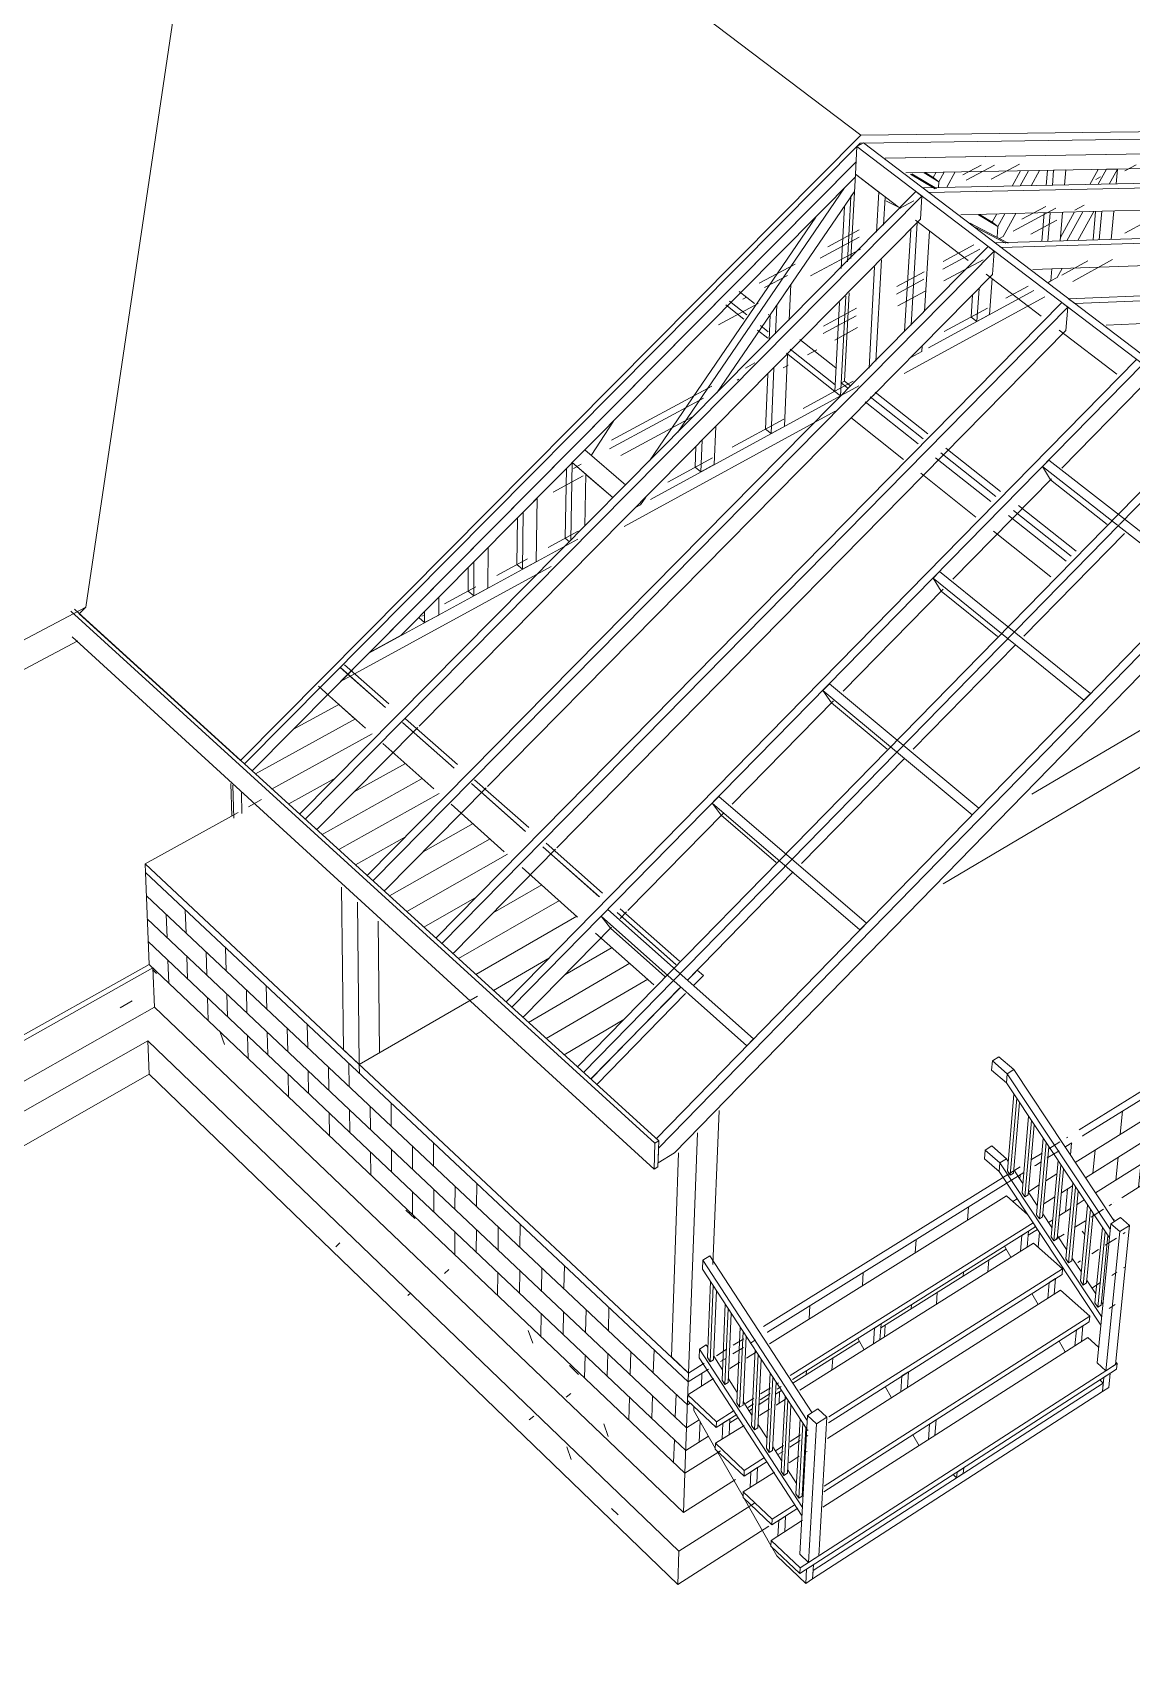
# Model space of a CAD drawing. Header units: inches. Extents: x -562 to 8953, y -6490 to -2066.
# Drawn here: x 2259.5 to 2407.9, y -6118.5 to -5899.4 of the extents above; entities that cross this region are included whole.
import ezdxf

# ---------------------------------------------------------------- set-up
doc = ezdxf.new("R2010")
doc.units = ezdxf.units.IN
doc.header["$MEASUREMENT"] = 0
for name, color, linetype, lineweight in [('A-CLNG', 13, 'Continuous', 18), ('A-COLS', 52, 'Continuous', 9), ('A-DOOR', 31, 'Continuous', 18), ('A-FLOR', 192, 'Continuous', 18), ('A-ROOF', 132, 'Continuous', 18), ('A-WALL', 113, 'Continuous', 18), ('A-WALL-PATT', 111, 'Continuous', 18), ('I-WALL', 25, 'Continuous', 18), ('S-FNDN', 32, 'Continuous', 18)]:
    doc.layers.add(name, color=color, linetype=linetype, lineweight=lineweight)

# ---------------------------------------------------------------- blocks, each defined once
blk = doc.blocks.new('FP_2-3D View 1')
at = {"layer": 'A-WALL-PATT', "lineweight": 9}
blk.add_line((-191.83335, 227.67411), (-191.83217, 227.67297), dxfattribs=at)
blk = doc.blocks.new('FP_3-3D View 1')
at = {"layer": 'A-WALL-PATT', "lineweight": 9}
for p, q in [((-191.88034, 227.7201), (-191.88106, 227.71941)), ((-191.86812, 227.71136), (-191.86858, 227.71096)), ((-191.84675, 227.69006), (-191.84756, 227.68941)), ((-191.8403, 227.68258), (-191.84107, 227.68475))]:
    blk.add_line(p, q, dxfattribs=at)
blk = doc.blocks.new('FP_4-3D View 1')
at = {"layer": 'A-WALL-PATT', "lineweight": 9}
for p, q in [((-191.67373, 227.77006), (-191.67204, 227.77113)), ((-191.69045, 227.75877), (-191.69151, 227.75681)), ((-191.70247, 227.75445), (-191.70262, 227.75463)), ((-191.71379, 227.74523), (-191.71485, 227.74325)), ((-191.72629, 227.73682), (-191.72451, 227.73795)), ((-191.7289, 227.73231), (-191.72937, 227.73142)), ((-191.73647, 227.72711), (-191.73722, 227.72796)), ((-191.75138, 227.72153), (-191.75189, 227.72209)), ((-191.74645, 227.72407), (-191.74634, 227.72415))]:
    blk.add_line(p, q, dxfattribs=at)
blk = doc.blocks.new('FP_5-3D View 1')
at = {"layer": 'A-WALL-PATT', "lineweight": 9}
for p, q in [((-191.91269, 227.76732), (-191.91205, 227.76671)), ((-191.90029, 227.75442), (-191.90106, 227.75653)), ((-191.86892, 227.72571), (-191.86739, 227.72426)), ((-191.86146, 227.71546), (-191.86223, 227.71478)), ((-191.84696, 227.7027), (-191.84773, 227.70487)), ((-191.84062, 227.69882), (-191.83903, 227.69731)), ((-191.84036, 227.69401), (-191.84118, 227.69336)), ((-191.83391, 227.68657), (-191.83467, 227.68874))]:
    blk.add_line(p, q, dxfattribs=at)
blk = doc.blocks.new('FP_7-3D View 1')
at = {"layer": 'A-WALL-PATT', "lineweight": 9}
for p, q in [((-191.66963, 227.78615), (-191.66901, 227.79015)), ((-191.75305, 227.734), (-191.66761, 227.78741)), ((-191.67307, 227.78762), (-191.67307, 227.78762)), ((-191.75129, 227.73135), (-191.66824, 227.78342)), ((-191.67774, 227.78108), (-191.67714, 227.78508)), ((-191.67429, 227.77963), (-191.67368, 227.78362)), ((-191.67087, 227.77821), (-191.67025, 227.78216)), ((-191.74954, 227.72872), (-191.66886, 227.77947)), ((-191.68592, 227.77596), (-191.68535, 227.77997)), ((-191.68241, 227.77454), (-191.68182, 227.77852)), ((-191.67893, 227.77314), (-191.67834, 227.77709)), ((-191.67549, 227.77175), (-191.67489, 227.77568)), ((-191.69418, 227.7708), (-191.69363, 227.77481)), ((-191.6906, 227.7694), (-191.69004, 227.77339)), ((-191.67148, 227.77428), (-191.67148, 227.77428)), ((-191.7025, 227.7656), (-191.70198, 227.76961)), ((-191.68707, 227.76802), (-191.6865, 227.77198)), ((-191.68357, 227.76665), (-191.68299, 227.77058)), ((-191.67952, 227.7692), (-191.67952, 227.7692)), ((-191.69887, 227.76422), (-191.69833, 227.7682)), ((-191.69527, 227.76286), (-191.69473, 227.76682)), ((-191.7109, 227.76035), (-191.7104, 227.76436)), ((-191.69171, 227.76151), (-191.69116, 227.76544)), ((-191.68763, 227.76409), (-191.68763, 227.76409)), ((-191.70721, 227.75899), (-191.70669, 227.76298)), ((-191.70355, 227.75765), (-191.70303, 227.76161)), ((-191.71938, 227.75505), (-191.7189, 227.75906)), ((-191.69993, 227.75633), (-191.6994, 227.76026)), ((-191.69581, 227.75893), (-191.69581, 227.75893)), ((-191.71562, 227.75372), (-191.71513, 227.7577)), ((-191.7119, 227.7524), (-191.7114, 227.75636)), ((-191.72793, 227.7497), (-191.72748, 227.75371)), ((-191.7241, 227.7484), (-191.72364, 227.75238)), ((-191.70822, 227.7511), (-191.70771, 227.75503)), ((-191.70406, 227.75372), (-191.70406, 227.75372)), ((-191.72032, 227.7471), (-191.71985, 227.75106)), ((-191.71658, 227.74582), (-191.7161, 227.74976)), ((-191.73656, 227.74431), (-191.73613, 227.74832)), ((-191.73267, 227.74303), (-191.73223, 227.74701)), ((-191.71239, 227.74847), (-191.71239, 227.74847)), ((-191.72882, 227.74176), (-191.72838, 227.74572)), ((-191.72501, 227.7405), (-191.72456, 227.74444)), ((-191.74526, 227.73887), (-191.74487, 227.74288)), ((-191.74131, 227.73761), (-191.7409, 227.74159)), ((-191.72079, 227.74317), (-191.72079, 227.74317)), ((-191.73739, 227.73637), (-191.73698, 227.74032)), ((-191.73352, 227.73513), (-191.7331, 227.73907)), ((-191.75388, 227.73524), (-191.75368, 227.73739)), ((-191.75002, 227.73214), (-191.74964, 227.73613)), ((-191.72926, 227.73783), (-191.72926, 227.73783)), ((-191.74604, 227.73092), (-191.74565, 227.73488)), ((-191.74211, 227.72972), (-191.74171, 227.73365)), ((-191.76263, 227.73109), (-191.76257, 227.73185)), ((-191.76117, 227.72892), (-191.75928, 227.7301)), ((-191.75814, 227.73082), (-191.75623, 227.73201)), ((-191.75544, 227.72875), (-191.75351, 227.72996)), ((-191.73781, 227.73243), (-191.73781, 227.73243)), ((-191.76389, 227.72722), (-191.76311, 227.72771)), ((-191.75849, 227.72683), (-191.75659, 227.72803)), ((-191.75477, 227.72543), (-191.75441, 227.72939)), ((-191.75272, 227.72673), (-191.7515, 227.72749)), ((-191.77172, 227.724), (-191.77154, 227.72625)), ((-191.7558, 227.72479), (-191.75388, 227.726)), ((-191.74643, 227.72699), (-191.74643, 227.72699)), ((-191.76122, 227.72138), (-191.7596, 227.7224)), ((-191.75946, 227.7193), (-191.75924, 227.72186)), ((-191.75768, 227.72361), (-191.75694, 227.72407)), ((-191.75513, 227.7215), (-191.75513, 227.7215)), ((-191.78671, 227.70535), (-191.76501, 227.719)), ((-191.78076, 227.71835), (-191.7806, 227.72061)), ((-191.76818, 227.71505), (-191.76802, 227.71711)), ((-191.78988, 227.71266), (-191.78974, 227.71491)), ((-191.77247, 227.7143), (-191.77242, 227.715)), ((-191.77709, 227.70944), (-191.77694, 227.71149)), ((-191.79909, 227.70691), (-191.79897, 227.70917)), ((-191.78144, 227.70866), (-191.78139, 227.70935)), ((-191.78609, 227.70377), (-191.78595, 227.70582)), ((-191.80194, 227.69577), (-191.79043, 227.70301)), ((-191.79049, 227.70297), (-191.79048, 227.7031)), ((-191.79517, 227.69805), (-191.79504, 227.70011)), ((-191.81777, 227.69525), (-191.81768, 227.69751)), ((-191.79962, 227.69723), (-191.79958, 227.69792)), ((-191.80493, 227.69389), (-191.8039, 227.69453)), ((-191.80433, 227.69228), (-191.80422, 227.69433)), ((-191.82019, 227.69203), (-191.81969, 227.69234)), ((-191.8095, 227.69101), (-191.80893, 227.69137)), ((-191.80779, 227.69209), (-191.80608, 227.69317)), ((-191.82034, 227.68805), (-191.81814, 227.68943)), ((-191.81815, 227.68558), (-191.818, 227.6892)), ((-191.81287, 227.68889), (-191.81143, 227.6898)), ((-191.82048, 227.68411), (-191.81652, 227.6866)), ((-191.8183, 227.68165), (-191.8183, 227.68165))]:
    blk.add_line(p, q, dxfattribs=at)
blk = doc.blocks.new('FP_8-3D View 1')
at = {"layer": 'A-WALL-PATT', "lineweight": 9}
for p, q in [((-191.82202, 227.69789), (-191.82202, 227.69789)), ((-191.82413, 227.69573), (-191.82019, 227.69203)), ((-191.8223, 227.68991), (-191.82216, 227.69388)), ((-191.82426, 227.69176), (-191.82034, 227.68805)), ((-191.82439, 227.68781), (-191.82048, 227.68411)), ((-191.82258, 227.68204), (-191.82244, 227.68596))]:
    blk.add_line(p, q, dxfattribs=at)
blk = doc.blocks.new('FP_9-3D View 1')
at = {"layer": 'A-WALL-PATT', "lineweight": 9}
for p, q in [((-191.91383, 227.78015), (-191.82413, 227.69573)), ((-191.90696, 227.77368), (-191.9071, 227.77769)), ((-191.91367, 227.77616), (-191.82426, 227.69176)), ((-191.91025, 227.77294), (-191.9104, 227.77692)), ((-191.9135, 227.77221), (-191.82439, 227.68781)), ((-191.90668, 227.76574), (-191.90682, 227.7697)), ((-191.90337, 227.76644), (-191.9035, 227.77042)), ((-191.90002, 227.76715), (-191.90014, 227.77116)), ((-191.90995, 227.76505), (-191.9101, 227.76898)), ((-191.89641, 227.75987), (-191.89652, 227.76385)), ((-191.89299, 227.76054), (-191.89309, 227.76455)), ((-191.90654, 227.76181), (-191.90654, 227.76181)), ((-191.90311, 227.75855), (-191.90324, 227.76248)), ((-191.89978, 227.75921), (-191.8999, 227.76316)), ((-191.89966, 227.75527), (-191.89966, 227.75527)), ((-191.89619, 227.75198), (-191.8963, 227.75591)), ((-191.8928, 227.7526), (-191.8929, 227.75656)), ((-191.88937, 227.75322), (-191.88945, 227.75721)), ((-191.88589, 227.75386), (-191.88597, 227.75787)), ((-191.88574, 227.74591), (-191.88582, 227.74987)), ((-191.88225, 227.7465), (-191.88231, 227.75049)), ((-191.87871, 227.7471), (-191.87877, 227.75111)), ((-191.8927, 227.74866), (-191.8927, 227.74866)), ((-191.8892, 227.74533), (-191.88928, 227.74926)), ((-191.87145, 227.74027), (-191.87148, 227.74428)), ((-191.88567, 227.74198), (-191.88567, 227.74198)), ((-191.88212, 227.73861), (-191.88219, 227.74255)), ((-191.87861, 227.73916), (-191.87866, 227.74312)), ((-191.87505, 227.73971), (-191.87509, 227.74369)), ((-191.87497, 227.73182), (-191.87501, 227.73575)), ((-191.87139, 227.73232), (-191.87142, 227.73628)), ((-191.86777, 227.73284), (-191.86779, 227.73682)), ((-191.86411, 227.73336), (-191.86411, 227.73737)), ((-191.87856, 227.73522), (-191.87856, 227.73522)), ((-191.86041, 227.72589), (-191.8604, 227.72987)), ((-191.85668, 227.72636), (-191.85665, 227.73038)), ((-191.87137, 227.72839), (-191.87137, 227.72839)), ((-191.86774, 227.72495), (-191.86776, 227.72888)), ((-191.8641, 227.72541), (-191.8641, 227.72937)), ((-191.86409, 227.72148), (-191.86409, 227.72148)), ((-191.86043, 227.718), (-191.86042, 227.72193)), ((-191.85672, 227.71842), (-191.8567, 227.72238)), ((-191.85296, 227.71886), (-191.85293, 227.72284)), ((-191.84916, 227.71929), (-191.84911, 227.7233)), ((-191.84156, 227.71214), (-191.84148, 227.71615)), ((-191.85674, 227.71449), (-191.85674, 227.71449)), ((-191.85303, 227.71097), (-191.853, 227.7149)), ((-191.84925, 227.71135), (-191.84921, 227.71531)), ((-191.84543, 227.71174), (-191.84537, 227.71573)), ((-191.8493, 227.70743), (-191.8493, 227.70743)), ((-191.84555, 227.70386), (-191.84549, 227.70779)), ((-191.8417, 227.7042), (-191.84163, 227.70816)), ((-191.83781, 227.70455), (-191.83772, 227.70853)), ((-191.83387, 227.7049), (-191.83377, 227.70891)), ((-191.84178, 227.70028), (-191.84178, 227.70028)), ((-191.83798, 227.69667), (-191.8379, 227.7006)), ((-191.83407, 227.69697), (-191.83397, 227.70092)), ((-191.8301, 227.69727), (-191.82999, 227.70125)), ((-191.82609, 227.69758), (-191.82596, 227.70158)), ((-191.82634, 227.68965), (-191.82621, 227.6936)), ((-191.83416, 227.69304), (-191.83416, 227.69304)), ((-191.83033, 227.6894), (-191.83021, 227.69332)), ((-191.82646, 227.68573), (-191.82646, 227.68573))]:
    blk.add_line(p, q, dxfattribs=at)
blk = doc.blocks.new('FP_11-3D View 1')
at = {"layer": 'A-WALL-PATT', "lineweight": 9}
blk.add_line((-191.91837, 227.76078), (-191.91631, 227.76194), dxfattribs=at)

msp = doc.modelspace()

# ---------------------------------------------------------------- linework, layer by layer
at = {"layer": 'A-CLNG'}
for p, q in [((2393.38, -5980.87), (2406.95, -5966.99)), ((2378.44, -5996.14), (2392.19, -5982.08)), ((2363.36, -6011.57), (2377.29, -5997.32)), ((2348.13, -6027.14), (2362.25, -6012.7)), ((2334.92, -6040.65), (2347.05, -6028.24))]:
    msp.add_line(p, q, dxfattribs=at)
at = {"layer": 'A-COLS'}
for p, q in [((2371.29, -5914.28), (2288.15, -5998.1)), ((2370.63, -5918.47), (2370.83, -5914.75)), ((2370.83, -5914.75), (2371.74, -5914.27)), ((2419.75, -5952.02), (2370.83, -5914.75)), ((2371.28, -5914.51), (2371.29, -5914.28)), ((2371.29, -5914.28), (2371.28, -5914.51)), ((2442.98, -5913.29), (2371.29, -5914.28)), ((2371.74, -5914.27), (2420.68, -5951.49)), ((2289.2, -5999.04), (2370.72, -5916.83)), ((2370.72, -5916.83), (2305.02, -5983.08)), ((2429.04, -5915.42), (2374.64, -5916.31)), ((2374.7, -5916.31), (2442.75, -5915.2)), ((2388.98, -5919.17), (2392.77, -5917.15)), ((2309.3, -5980.75), (2370.61, -5918.9)), ((2370.61, -5918.91), (2369.18, -5920.35)), ((2370.03, -5929.89), (2370.63, -5918.47)), ((2373.8, -5920.9), (2370.63, -5918.47)), ((2376.39, -5922.88), (2370.63, -5918.47)), ((2377.44, -5918.32), (2425.37, -5917.43)), ((2381.38, -5920.46), (2378.07, -5918.47)), ((2378.27, -5918.46), (2381.56, -5920.44)), ((2379.73, -5920.35), (2450.79, -5918.85)), ((2381.9, -5919.51), (2379.91, -5918.31)), ((2380.06, -5918.28), (2381.15, -5918.94)), ((2381.15, -5918.94), (2381.54, -5918.23)), ((2381.15, -5918.94), (2381.9, -5919.51)), ((2381.9, -5919.51), (2381.15, -5918.94)), ((2382.61, -5918.21), (2381.9, -5919.51)), ((2382.96, -5920.26), (2384.1, -5918.19)), ((2385.12, -5918.59), (2387.6, -5917.27)), ((2389.43, -5917.26), (2385.6, -5919.3)), ((2391.78, -5920.1), (2392.91, -5918.04)), ((2394.01, -5918.02), (2392.87, -5920.08)), ((2394.35, -5920.05), (2395.48, -5918)), ((2396.39, -5920.02), (2396.55, -5917.97)), ((2397.38, -5917.95), (2397.22, -5920)), ((2399.04, -5917.92), (2397.38, -5917.95)), ((2398.87, -5919.96), (2399.04, -5917.92)), ((2402.28, -5919.88), (2403.41, -5917.84)), ((2403.08, -5919.19), (2403.71, -5918.85)), ((2404.52, -5917.81), (2403.39, -5919.85)), ((2406, -5917.79), (2404.52, -5917.81)), ((2404.87, -5919.82), (2406, -5917.79)), ((2406, -5917.79), (2404.88, -5919.82)), ((2405.83, -5919.81), (2406, -5917.79)), ((2408.55, -5917.22), (2407.01, -5918.05)), ((2295.61, -6004.9), (2378.81, -5920.84)), ((2379.62, -5921.45), (2296.37, -6005.59)), ((2369.18, -5920.35), (2346.68, -5953.32)), ((2351.93, -5948.03), (2370.5, -5920.82)), ((2370.03, -5921.52), (2369.57, -5930.33)), ((2370.51, -5920.82), (2370.03, -5921.52)), ((2373.8, -5920.9), (2373.5, -5926.32)), ((2379.62, -5921.45), (2378.81, -5920.84)), ((2379.43, -5924.58), (2379.62, -5921.45)), ((2379.73, -5920.35), (2380.53, -5920.96)), ((2451.58, -5919.42), (2380.53, -5920.96)), ((2381.9, -5919.51), (2381.86, -5920.28)), ((2381.86, -5920.28), (2381.9, -5919.51)), ((2368.71, -5931.21), (2369.14, -5922.86)), ((2374.43, -5925.37), (2374.64, -5921.57)), ((2374.76, -5922.07), (2376.73, -5923.08)), ((2376.59, -5923.13), (2378.52, -5922.1)), ((2384.86, -5923.97), (2439.7, -5922.58)), ((2397.68, -5923.09), (2391.95, -5926.18)), ((2393.11, -5924.56), (2396.32, -5922.84)), ((2395.8, -5927.58), (2396.1, -5923.72)), ((2396.93, -5923.7), (2396.63, -5927.56)), ((2398.27, -5927.5), (2398.58, -5923.65)), ((2398.31, -5927.05), (2400.22, -5923.59)), ((2401.34, -5923.56), (2399.17, -5927.47)), ((2400.27, -5923.35), (2401.51, -5922.68)), ((2400.65, -5927.43), (2402.82, -5923.53)), ((2402.74, -5927.36), (2403.06, -5923.52)), ((2403.89, -5923.5), (2403.56, -5927.34)), ((2405.18, -5927.29), (2405.51, -5923.47)), ((2311.73, -5993.02), (2379.43, -5924.58)), ((2342.86, -5957.18), (2365.3, -5924.27)), ((2378.99, -5925.04), (2378.14, -5938.89)), ((2385.87, -5930.14), (2378.76, -5924.69)), ((2386.11, -5925.11), (2391.26, -5927.79)), ((2390.94, -5927.82), (2386.89, -5925.71)), ((2389.87, -5925.55), (2387.23, -5923.97)), ((2387.39, -5923.94), (2389.1, -5924.97)), ((2389.1, -5924.97), (2389.72, -5923.84)), ((2389.1, -5924.97), (2389.87, -5925.55)), ((2389.87, -5925.55), (2389.1, -5924.97)), ((2389.48, -5927.76), (2460.31, -5925.64)), ((2389.87, -5925.55), (2389.76, -5927)), ((2389.76, -5927), (2389.87, -5925.55)), ((2390.82, -5923.82), (2389.87, -5925.55)), ((2390.57, -5926.92), (2392.3, -5923.79)), ((2394.32, -5926.57), (2397.82, -5924.68)), ((2407, -5926.47), (2409.82, -5924.94)), ((2371.12, -5927.01), (2365.87, -5929.81)), ((2366.89, -5928.29), (2371.16, -5926.02)), ((2377.28, -5939.75), (2378.11, -5925.94)), ((2379.95, -5937.05), (2380.64, -5926.13)), ((2382.47, -5930.3), (2386.64, -5928.05)), ((2389.48, -5927.76), (2390.3, -5928.39)), ((2390.1, -5927.18), (2390.57, -5926.92)), ((2461.11, -5926.21), (2390.3, -5928.39)), ((2304.73, -6013.2), (2388.56, -5928.26)), ((2389.38, -5928.88), (2305.5, -6013.9)), ((2364.57, -5932.2), (2371.3, -5928.61)), ((2373.38, -5943.75), (2374.16, -5930.06)), ((2387.41, -5928.63), (2382.43, -5931.31)), ((2382.59, -5932.91), (2387.88, -5930.05)), ((2389.38, -5928.88), (2388.56, -5928.26)), ((2389.16, -5932.02), (2389.38, -5928.88)), ((2394.59, -5931.36), (2449.26, -5929.48)), ((2402, -5930.2), (2398.51, -5932.11)), ((2400, -5932.96), (2405.36, -5930.03)), ((2320.95, -6001.17), (2389.16, -5932.02)), ((2357.63, -5933.22), (2362.49, -5930.63)), ((2361.46, -5932.16), (2358.38, -5933.8)), ((2373.23, -5931.01), (2372.47, -5944.67)), ((2376.21, -5933.67), (2379.93, -5931.67)), ((2395.71, -5937.66), (2388.28, -5931.98)), ((2397.16, -5931.26), (2397.03, -5932.91)), ((2397.03, -5932.91), (2397.16, -5931.26)), ((2397.03, -5932.91), (2397.87, -5932.46)), ((2397.87, -5932.46), (2398.55, -5931.22)), ((2354.94, -5934.31), (2357.01, -5935.95)), ((2361.91, -5933.4), (2360.01, -5936.19)), ((2361.7, -5938.2), (2361.91, -5933.4)), ((2369.15, -5946.42), (2369.78, -5934.51)), ((2379.89, -5932.68), (2376.17, -5934.69)), ((2376.35, -5936.28), (2380.06, -5934.28)), ((2394.71, -5934.18), (2380.51, -5941.93)), ((2387.32, -5933.92), (2387.01, -5938.38)), ((2388.74, -5937.44), (2389.08, -5932.57)), ((2390.95, -5935.22), (2393.94, -5933.59)), ((2396.61, -5933.14), (2397.03, -5932.91)), ((2399.4, -5935.31), (2470, -5932.53)), ((2470.81, -5933.11), (2400.24, -5935.95)), ((2314.01, -6021.65), (2398.48, -5935.82)), ((2399.32, -5936.45), (2314.79, -6022.36)), ((2352.14, -5938.83), (2357.51, -5935.97)), ((2355.58, -5938.05), (2353.15, -5936.12)), ((2355.98, -5937.47), (2353.65, -5935.62)), ((2355.95, -5935.1), (2355.46, -5935.36)), ((2360.01, -5936.19), (2359.84, -5940.06)), ((2366.32, -5939), (2370.78, -5936.6)), ((2367.85, -5947.81), (2368.47, -5935.82)), ((2369.32, -5934.96), (2368.62, -5948.42)), ((2377.23, -5945.41), (2396.21, -5935.03)), ((2382.63, -5939.75), (2388.45, -5936.58)), ((2386.24, -5937.79), (2386.44, -5934.8)), ((2399.32, -5936.45), (2398.48, -5935.82)), ((2399.06, -5939.59), (2399.32, -5936.45)), ((2399.4, -5935.31), (2400.24, -5935.95)), ((2404.49, -5938.89), (2458.97, -5936.49)), ((2358.87, -5939.76), (2357.84, -5938.94)), ((2358.87, -5937.42), (2358.95, -5937.48)), ((2359, -5940.92), (2359.15, -5937.48)), ((2370.73, -5937.62), (2366.29, -5940.02)), ((2386.24, -5937.79), (2387.01, -5938.38)), ((2387.01, -5938.38), (2388.74, -5937.44)), ((2330.34, -6009.47), (2399.06, -5939.59)), ((2358.83, -5940.64), (2357.43, -5939.53)), ((2363.13, -5940.79), (2367.97, -5944.62)), ((2367.84, -5940.88), (2370.92, -5939.21)), ((2405.91, -5945.47), (2398.16, -5939.54)), ((2361.05, -5952.55), (2361.49, -5942.8)), ((2367.85, -5947.81), (2361.35, -5942.64)), ((2367.9, -5946.93), (2361.84, -5942.12)), ((2364.18, -5942.86), (2365.41, -5942.19)), ((2378.11, -5943.24), (2379.62, -5942.41)), ((2379.62, -5942.41), (2379.66, -5941.67)), ((2323.47, -6030.26), (2408.59, -5943.52)), ((2409.44, -5944.16), (2324.26, -6030.98)), ((2355.78, -5944.68), (2357.07, -5943.98)), ((2358.49, -5952.91), (2358.81, -5945.5)), ((2359.64, -5944.66), (2359.26, -5953.52)), ((2360.88, -5944.64), (2361.56, -5944.27)), ((2337.69, -5954.42), (2351.27, -5947.11)), ((2371.11, -5947.05), (2342.99, -5962.4)), ((2354.9, -5946.16), (2354.68, -5946.28)), ((2363.58, -5950.13), (2370.34, -5946.45)), ((2367.9, -5946.93), (2367.85, -5947.81)), ((2367.85, -5947.81), (2368.62, -5948.42)), ((2368.61, -5948.49), (2368.71, -5946.66)), ((2368.71, -5946.66), (2369.15, -5946.42)), ((2369.62, -5947.39), (2368.71, -5946.66)), ((2369.15, -5946.42), (2369.99, -5947.08)), ((2398.48, -5958.19), (2409.15, -5947.31)), ((2350.15, -5948.73), (2337.43, -5955.59)), ((2379.09, -5954.89), (2371.95, -5949.23)), ((2379.76, -5954.23), (2372.62, -5948.57)), ((2372.62, -5948.57), (2379.76, -5954.23)), ((2372.93, -5948.48), (2373.12, -5948.38)), ((2373.12, -5948.38), (2373.13, -5948.29)), ((2373.28, -5947.91), (2380.43, -5953.56)), ((2333.1, -6039.03), (2418.89, -5951.36)), ((2334.97, -5956.46), (2338, -5951.82)), ((2338.99, -5956.47), (2348.55, -5951.3)), ((2339.44, -5966.06), (2367.9, -5950.5)), ((2354.01, -5955.35), (2360.96, -5951.56)), ((2377.11, -5957), (2370, -5951.34)), ((2419.75, -5952.02), (2406.27, -5965.8)), ((2349.93, -5954.42), (2349.78, -5958.69)), ((2351.59, -5957.7), (2351.78, -5952.56)), ((2358.49, -5952.91), (2359.26, -5953.52)), ((2359.26, -5953.52), (2361.05, -5952.55)), ((2334.12, -5955.72), (2332.41, -5957.44)), ((2334.12, -5955.72), (2332.41, -5957.44)), ((2339.63, -5960.47), (2334.12, -5955.72)), ((2339.63, -5960.47), (2334.12, -5955.72)), ((2349.02, -5958.07), (2349.11, -5955.25)), ((2389.58, -5962), (2382.15, -5956.12)), ((2382.15, -5956.12), (2389.58, -5962)), ((2382.84, -5955.47), (2390.24, -5961.32)), ((2331.46, -5967.64), (2331.62, -5958.25)), ((2332.41, -5957.44), (2332.23, -5967.92)), ((2334.23, -5959), (2332.41, -5957.44)), ((2332.41, -5957.44), (2337.95, -5962.18)), ((2332.41, -5957.44), (2337.95, -5962.18)), ((2333.61, -5957.64), (2332.56, -5958.21)), ((2345.32, -5960.08), (2351.35, -5956.8)), ((2349.02, -5958.07), (2349.78, -5958.69)), ((2349.78, -5958.69), (2351.59, -5957.7)), ((2388.91, -5962.68), (2381.46, -5956.77)), ((2395.9, -5957.97), (2396.76, -5957.09)), ((2396.95, -5959.75), (2395.9, -5957.97)), ((2395.9, -5957.97), (2406.01, -5965.89)), ((2417.39, -5973.22), (2396.76, -5957.09)), ((2329.82, -5961.43), (2333.88, -5959.23)), ((2334.1, -5966), (2334.23, -5959)), ((2337.93, -5962.18), (2334.26, -5959.04)), ((2337.93, -5962.18), (2334.26, -5959.04)), ((2343.75, -6048.72), (2430.75, -5959.52)), ((2431.63, -5960.19), (2344.05, -6050.01)), ((2386.88, -5964.78), (2379.46, -5958.87)), ((2474.17, -5959.91), (2382.49, -6014.31)), ((2383.79, -5973.17), (2397.09, -5959.61)), ((2394.46, -6002.22), (2465.7, -5960.18)), ((2394.46, -6002.22), (2465.7, -5960.18)), ((2396.95, -5959.75), (2404.62, -5965.78)), ((2327.68, -5962.22), (2325.78, -5964.13)), ((2327.56, -5970.81), (2327.68, -5962.22)), ((2340.97, -5963.5), (2341.61, -5963.15)), ((2341.61, -5963.15), (2342.34, -5962.09)), ((2324.94, -5971.19), (2325, -5964.92)), ((2325.78, -5964.13), (2325.69, -5971.83)), ((2340.9, -5963.54), (2340.97, -5963.5)), ((2340.9, -5963.54), (2340.97, -5963.5)), ((2346.21, -6050.62), (2431.27, -5963.34)), ((2399.1, -5970.76), (2391.31, -5964.59)), ((2399.77, -5970.07), (2391.98, -5963.91)), ((2391.98, -5963.91), (2399.77, -5970.07)), ((2392.65, -5963.23), (2400.43, -5969.38)), ((2329.14, -5968.9), (2333.21, -5966.68)), ((2406.25, -5965.83), (2333.92, -6039.77)), ((2397.02, -5972.86), (2389.27, -5966.69)), ((2406.04, -5965.91), (2416.51, -5974.12)), ((2333.18, -5967.75), (2304.96, -5983.15)), ((2321.04, -5968.91), (2319.14, -5970.83)), ((2321, -5974.39), (2321.04, -5968.91)), ((2331.46, -5967.64), (2332.03, -5968.11)), ((2301.13, -5987.01), (2329.56, -5971.47)), ((2318.36, -5974.77), (2318.37, -5971.6)), ((2319.14, -5970.83), (2319.12, -5975.42)), ((2322.21, -5972.68), (2326.37, -5970.41)), ((2324.94, -5971.19), (2325.69, -5971.83)), ((2325.69, -5971.83), (2327.56, -5970.81)), ((2381.11, -5973.04), (2381.98, -5972.15)), ((2382.21, -5974.78), (2381.11, -5973.04)), ((2381.11, -5973.04), (2401.49, -5989.52)), ((2402.37, -5988.61), (2381.98, -5972.15)), ((2314.38, -5975.62), (2312.48, -5977.54)), ((2314.38, -5978.01), (2314.38, -5975.62)), ((2315.16, -5976.52), (2319.4, -5974.21)), ((2318.36, -5974.77), (2319.12, -5975.42)), ((2319.12, -5975.42), (2321, -5974.39)), ((2368.96, -5988.29), (2382.46, -5974.53)), ((2382.21, -5974.78), (2389.8, -5980.92)), ((2264.73, -5977.5), (2343.58, -6049.33)), ((2265.21, -5977.24), (2344.08, -6049.03)), ((2311.73, -5978.39), (2311.73, -5978.3)), ((2311.73, -5978.39), (2312.48, -5979.04)), ((2312.11, -5978.18), (2312.32, -5978.07)), ((2312.48, -5977.54), (2312.48, -5979.04)), ((2312.48, -5979.04), (2314.38, -5978.01)), ((2264.9, -5980.97), (2343.48, -6052.82)), ((2305.02, -5983.08), (2309.3, -5980.75)), ((2307.19, -5990.49), (2301.09, -5985.08)), ((2301.11, -5985.1), (2307.22, -5990.51)), ((2304.96, -5983.15), (2301.13, -5987.01)), ((2301.68, -5984.74), (2307.65, -5990.02)), ((2366.25, -5988.19), (2367.13, -5987.29)), ((2387.29, -6004.08), (2367.13, -5987.29)), ((2299.6, -5988.92), (2298.14, -5987.62)), ((2304.52, -5993.3), (2299.65, -5988.97)), ((2367.4, -5989.88), (2366.25, -5988.19)), ((2366.25, -5988.19), (2386.4, -6004.99)), ((2402.37, -5988.61), (2401.49, -5989.52)), ((2294.78, -5993.43), (2300.97, -5990.04)), ((2300.97, -5990.04), (2294.78, -5993.43)), ((2300.9, -5990.08), (2303.12, -5992.06)), ((2353.99, -6003.56), (2367.69, -5989.59)), ((2367.4, -5989.88), (2374.91, -5996.14)), ((2289.66, -5999.47), (2303.15, -5992.05)), ((2303.15, -5992.05), (2289.66, -5999.47)), ((2298.08, -6006.83), (2311.56, -5993.2)), ((2316.45, -5998.68), (2309.51, -5992.54)), ((2309.54, -5992.57), (2316.48, -5998.71)), ((2309.92, -5992.02), (2316.91, -5998.21)), ((2291.89, -6001.5), (2305.39, -5994.04)), ((2305.39, -5994.04), (2291.89, -6001.5)), ((2313.71, -6001.49), (2306.83, -5995.36)), ((2302.98, -6001.9), (2309.89, -5998.05)), ((2309.89, -5998.05), (2302.98, -6001.9)), ((2294.17, -6003.51), (2300.49, -6000)), ((2300.49, -6000), (2294.17, -6003.51)), ((2298.63, -6007.63), (2312.16, -6000.07)), ((2312.16, -6000.07), (2298.63, -6007.63)), ((2319.22, -6000.25), (2326.53, -6006.72)), ((2300.89, -6009.69), (2314.44, -6002.1)), ((2314.44, -6002.1), (2300.89, -6009.69)), ((2307.19, -6015.12), (2320.78, -6001.35)), ((2326.05, -6007.18), (2318.8, -6000.77)), ((2318.84, -6000.8), (2326.09, -6007.22)), ((2351.32, -6003.4), (2352.2, -6002.51)), ((2372.13, -6019.62), (2352.2, -6002.51)), ((2323.24, -6009.98), (2316.05, -6003.57)), ((2339.91, -6017.92), (2352.77, -6004.8)), ((2352.53, -6005.05), (2351.32, -6003.4)), ((2351.32, -6003.4), (2371.24, -6020.54)), ((2387.29, -6004.08), (2386.4, -6004.99)), ((2297.85, -6006.95), (2298.08, -6006.83)), ((2312.28, -6009.99), (2319.03, -6006.18)), ((2319.03, -6006.18), (2312.28, -6009.99)), ((2352.53, -6005.05), (2359.94, -6011.44)), ((2303.17, -6011.76), (2309.92, -6007.96)), ((2309.92, -6007.96), (2303.17, -6011.76)), ((2307.75, -6015.94), (2321.33, -6008.24)), ((2321.33, -6008.24), (2307.75, -6015.94)), ((2328.88, -6008.8), (2336.51, -6015.55)), ((2310.06, -6018.04), (2323.65, -6010.3)), ((2323.65, -6010.3), (2310.06, -6018.04)), ((2316.48, -6023.57), (2330.17, -6009.65)), ((2336.02, -6016.01), (2328.45, -6009.31)), ((2328.5, -6009.35), (2336.07, -6016.06)), ((2333.14, -6018.8), (2325.63, -6012.1)), ((2301.54, -6036.73), (2301.24, -6014.78)), ((2306.97, -6015.25), (2307.19, -6015.12)), ((2321.75, -6018.23), (2328.32, -6014.46)), ((2328.32, -6014.46), (2321.75, -6018.23)), ((2303.66, -6038.72), (2303.41, -6016.77)), ((2312.38, -6020.15), (2319.54, -6016.06)), ((2319.54, -6016.06), (2312.38, -6020.15)), ((2317.05, -6024.4), (2330.68, -6016.56)), ((2330.68, -6016.56), (2317.05, -6024.4)), ((2336.32, -6018.69), (2337.2, -6017.79)), ((2356.89, -6035.24), (2337.2, -6017.79)), ((2338.9, -6017.67), (2346.89, -6024.73)), ((2306.39, -6037.14), (2306.23, -6019.33)), ((2319.4, -6026.54), (2333.04, -6018.66)), ((2333.04, -6018.66), (2319.4, -6026.54)), ((2325.93, -6032.17), (2337.71, -6020.16)), ((2337.58, -6020.3), (2336.32, -6018.69)), ((2336.32, -6018.69), (2356, -6036.16)), ((2346.38, -6025.19), (2338.46, -6018.18)), ((2338.52, -6018.22), (2346.44, -6025.24)), ((2338.86, -6018.98), (2339.73, -6018.1)), ((2372.13, -6019.62), (2371.24, -6020.54)), ((2343.43, -6027.96), (2335.57, -6020.96)), ((2337.58, -6020.3), (2344.9, -6026.81)), ((2316.25, -6023.7), (2316.48, -6023.57)), ((2321.76, -6028.69), (2329.36, -6024.28)), ((2329.36, -6024.28), (2321.76, -6028.69)), ((2331.41, -6026.61), (2337.8, -6022.9)), ((2337.8, -6022.9), (2331.41, -6026.61)), ((2326.52, -6033.02), (2340.19, -6025.03)), ((2340.19, -6025.03), (2326.52, -6033.02)), ((2347.96, -6027.31), (2349.29, -6025.95)), ((2350.12, -6026.67), (2348.78, -6028.04)), ((2350.12, -6026.67), (2349.29, -6025.95)), ((2328.91, -6035.2), (2342.61, -6027.16)), ((2342.61, -6027.16), (2328.91, -6035.2)), ((2334.9, -6040.67), (2346.89, -6028.4)), ((2347.71, -6029.13), (2335.71, -6041.41)), ((2325.7, -6032.3), (2325.93, -6032.17)), ((2331.32, -6037.39), (2339.39, -6032.64)), ((2339.39, -6032.64), (2331.32, -6037.39)), ((2356.89, -6035.24), (2356, -6036.16)), ((2303.66, -6038.72), (2301.54, -6036.73)), ((2306.39, -6037.14), (2303.66, -6038.72)), ((2389.12, -6038.23), (2390.01, -6037.69)), ((2392, -6039.4), (2390.01, -6037.69)), ((2389.02, -6039.45), (2389.12, -6038.23)), ((2391.01, -6041.16), (2389.02, -6039.45)), ((2389.12, -6038.23), (2391.11, -6039.95)), ((2392, -6039.4), (2391.11, -6039.95)), ((2392, -6039.4), (2391.11, -6039.95)), ((2392, -6039.4), (2405.61, -6059.89)), ((2391.11, -6039.95), (2391.01, -6041.16)), ((2391.11, -6039.95), (2391.01, -6041.16)), ((2391.01, -6041.16), (2404.92, -6062.12)), ((2405.04, -6060.92), (2391.11, -6039.95)), ((2392.03, -6042.7), (2391.17, -6053.07)), ((2391.54, -6053.63), (2392.41, -6043.27)), ((2392.78, -6043.84), (2391.98, -6053.36)), ((2351.4, -6065.7), (2352.24, -6044.92)), ((2394.01, -6045.69), (2393.13, -6056.03)), ((2393.51, -6056.59), (2394.39, -6046.26)), ((2348.11, -6080.36), (2349.32, -6047.94)), ((2394.76, -6046.83), (2393.94, -6056.32)), ((2343.58, -6049.33), (2343.48, -6052.82)), ((2344.08, -6049.03), (2343.58, -6049.33)), ((2343.97, -6052.52), (2344.08, -6049.03)), ((2344.05, -6050.01), (2343.99, -6051.96)), ((2343.99, -6051.96), (2346.21, -6050.62)), ((2345.8, -6078.19), (2346.75, -6050.65)), ((2388.08, -6051.43), (2388.17, -6050.25)), ((2388.17, -6050.25), (2389.05, -6049.7)), ((2388.17, -6050.25), (2390.13, -6051.96)), ((2391.01, -6051.42), (2389.05, -6049.7)), ((2396, -6048.68), (2395.09, -6058.99)), ((2395.47, -6059.56), (2396.38, -6049.25)), ((2396.74, -6049.82), (2395.91, -6059.29)), ((2343.48, -6052.82), (2343.97, -6052.52)), ((2390.03, -6053.15), (2388.08, -6051.43)), ((2390.13, -6051.96), (2390.03, -6053.15)), ((2390.13, -6051.96), (2390.03, -6053.15)), ((2391.01, -6051.42), (2390.13, -6051.96)), ((2391.01, -6051.42), (2390.13, -6051.96)), ((2403.87, -6072.72), (2390.13, -6051.96)), ((2391.01, -6051.42), (2391.27, -6051.82)), ((2392.01, -6052.94), (2393.23, -6054.77)), ((2397.99, -6051.68), (2397.06, -6061.96)), ((2397.44, -6062.53), (2398.37, -6052.25)), ((2398.73, -6052.81), (2397.87, -6062.25)), ((2390.03, -6053.15), (2403.76, -6073.88)), ((2391.17, -6053.07), (2391.54, -6053.63)), ((2391.98, -6053.36), (2391.54, -6053.63)), ((2399.98, -6054.68), (2399.03, -6064.94)), ((2359.03, -6076.41), (2391.01, -6056.45)), ((2391.01, -6056.45), (2393.91, -6059)), ((2393.13, -6056.03), (2393.51, -6056.59)), ((2393.94, -6056.32), (2393.51, -6056.59)), ((2393.97, -6055.89), (2395.19, -6057.73)), ((2399.41, -6065.5), (2400.36, -6055.25)), ((2400.72, -6055.81), (2399.84, -6065.23)), ((2395.09, -6058.99), (2395.47, -6059.56)), ((2395.91, -6059.29), (2395.47, -6059.56)), ((2395.93, -6058.85), (2397.16, -6060.7)), ((2401.97, -6057.68), (2401, -6067.91)), ((2401.38, -6068.48), (2402.35, -6058.25)), ((2402.71, -6058.81), (2401.82, -6068.2)), ((2406.43, -6059.37), (2405.11, -6060.21)), ((2406.43, -6059.37), (2407.65, -6060.43)), ((2394.63, -6060.08), (2361.81, -6080.69)), ((2362.16, -6081.23), (2394.86, -6060.67)), ((2392.93, -6063.91), (2393.11, -6061.77)), ((2393.11, -6061.77), (2393.98, -6061.22)), ((2393.98, -6061.22), (2393.8, -6063.36)), ((2394.86, -6060.67), (2394.87, -6060.46)), ((2397.9, -6061.82), (2399.13, -6063.68)), ((2403.97, -6060.69), (2402.97, -6070.89)), ((2405.11, -6060.21), (2403.26, -6078.99)), ((2403.35, -6071.46), (2404.35, -6061.26)), ((2404.71, -6061.81), (2403.79, -6071.18)), ((2404.45, -6080.05), (2406.32, -6061.27)), ((2406.32, -6061.27), (2405.11, -6060.21)), ((2407.65, -6060.43), (2405.75, -6079.21)), ((2407.65, -6060.43), (2406.32, -6061.27)), ((2363.13, -6082.68), (2394.67, -6062.81)), ((2390.77, -6063.24), (2391.63, -6064.73)), ((2394.67, -6062.81), (2398.6, -6066.28)), ((2397.06, -6061.96), (2397.44, -6062.53)), ((2397.87, -6062.25), (2397.44, -6062.53)), ((2350.06, -6065.13), (2350.01, -6066.35)), ((2350.99, -6064.56), (2350.06, -6065.13)), ((2364.14, -6086.75), (2350.06, -6065.13)), ((2350.99, -6064.56), (2364.78, -6085.72)), ((2399.03, -6064.94), (2399.41, -6065.5)), ((2399.84, -6065.23), (2399.41, -6065.5)), ((2399.87, -6064.79), (2401.11, -6066.66)), ((2350.01, -6066.35), (2364.08, -6087.94)), ((2351.06, -6068), (2350.65, -6078.27)), ((2366.98, -6087.07), (2398.53, -6067.05)), ((2398.6, -6066.28), (2367.03, -6086.29)), ((2396.6, -6070.29), (2396.79, -6068.16)), ((2396.79, -6068.16), (2397.66, -6067.61)), ((2397.66, -6067.61), (2397.47, -6069.73)), ((2398.53, -6067.05), (2398.6, -6066.28)), ((2401, -6067.91), (2401.38, -6068.48)), ((2401.82, -6068.2), (2401.38, -6068.48)), ((2401.84, -6067.78), (2403.09, -6069.66)), ((2351.03, -6078.86), (2351.45, -6068.56)), ((2351.88, -6069.23), (2351.49, -6078.57)), ((2366.85, -6089.19), (2398.34, -6069.18)), ((2394.45, -6069.64), (2395.29, -6071.11)), ((2398.34, -6069.18), (2402.28, -6072.67)), ((2353.07, -6071.06), (2352.64, -6081.33)), ((2353.02, -6081.91), (2353.46, -6071.65)), ((2353.88, -6072.31), (2353.48, -6081.62)), ((2402.28, -6072.67), (2366.41, -6095.62)), ((2402.21, -6073.44), (2402.28, -6072.67)), ((2402.97, -6070.89), (2403.35, -6071.46)), ((2403.79, -6071.18), (2403.35, -6071.46)), ((2403.83, -6070.77), (2404.03, -6071.08)), ((2355.09, -6074.15), (2354.63, -6084.39)), ((2355.01, -6084.98), (2355.47, -6074.74)), ((2366.36, -6096.39), (2402.21, -6073.44)), ((2373.06, -6076.43), (2373.2, -6074.29)), ((2373.2, -6074.29), (2374.1, -6073.72)), ((2374.1, -6073.72), (2373.95, -6075.86)), ((2400.27, -6076.67), (2400.47, -6074.55)), ((2400.47, -6074.55), (2401.34, -6074)), ((2401.34, -6074), (2401.14, -6076.11)), ((2349.59, -6077.14), (2349.54, -6078.32)), ((2350.51, -6076.56), (2349.59, -6077.14)), ((2363.49, -6098.53), (2349.59, -6077.14)), ((2350.51, -6076.56), (2350.71, -6076.86)), ((2355.9, -6075.4), (2355.47, -6084.69)), ((2366.24, -6098.49), (2402.01, -6075.55)), ((2370.94, -6075.71), (2371.81, -6077.21)), ((2398.13, -6076.05), (2398.96, -6077.51)), ((2402.01, -6075.55), (2403.47, -6076.85)), ((2348.11, -6080.36), (2345.8, -6078.19)), ((2350.08, -6079.14), (2348.11, -6080.36)), ((2349.54, -6078.32), (2363.43, -6099.69)), ((2350.65, -6078.27), (2351.03, -6078.86)), ((2351.49, -6078.57), (2351.03, -6078.86)), ((2351.51, -6078.09), (2352.69, -6079.91)), ((2353.7, -6079.74), (2355.04, -6078.9)), ((2355.94, -6078.34), (2357.29, -6077.5)), ((2357.1, -6077.24), (2356.62, -6087.45)), ((2357, -6088.04), (2357.49, -6077.83)), ((2357.91, -6078.49), (2357.46, -6087.75)), ((2405.97, -6079.07), (2363.17, -6106.68)), ((2403.26, -6078.99), (2404.45, -6080.05)), ((2405.75, -6079.21), (2404.45, -6080.05)), ((2405.78, -6078.9), (2405.97, -6079.07)), ((2405.89, -6079.83), (2405.97, -6079.07)), ((2348, -6083.3), (2351.49, -6081.12)), ((2352.64, -6081.33), (2353.02, -6081.91)), ((2353.49, -6081.14), (2354.68, -6082.97)), ((2359.12, -6080.34), (2358.62, -6090.52)), ((2359, -6091.11), (2359.51, -6080.93)), ((2363.13, -6107.45), (2405.89, -6079.83)), ((2376.77, -6082.89), (2376.92, -6080.76)), ((2376.92, -6080.76), (2377.81, -6080.2)), ((2377.81, -6080.2), (2377.66, -6082.32)), ((2403.61, -6081.3), (2404.08, -6081.72)), ((2403.97, -6082.86), (2404.16, -6080.95)), ((2404.16, -6080.95), (2405.02, -6080.39)), ((2405.02, -6080.39), (2404.83, -6082.3)), ((2347.97, -6084.08), (2348, -6083.3)), ((2348, -6083.3), (2351.87, -6086.93)), ((2353.48, -6081.62), (2353.02, -6081.91)), ((2357.79, -6083.97), (2359.15, -6083.12)), ((2359.19, -6082.34), (2357.82, -6083.19)), ((2359.92, -6081.58), (2359.46, -6090.82)), ((2360.06, -6082.54), (2360.61, -6082.2)), ((2360.25, -6081.67), (2360.1, -6081.76)), ((2361.14, -6083.44), (2360.61, -6093.6)), ((2403.97, -6082.86), (2364.85, -6108.17)), ((2404.08, -6081.72), (2364.92, -6107.03)), ((2374.66, -6082.2), (2375.51, -6083.69)), ((2404.08, -6081.72), (2403.97, -6082.86)), ((2404.83, -6082.3), (2403.97, -6082.86)), ((2347.97, -6084.08), (2351.84, -6087.71)), ((2348.84, -6084.89), (2348.82, -6085.4)), ((2348.82, -6085.4), (2351.72, -6090.49)), ((2354.26, -6085.44), (2351.87, -6086.93)), ((2354.63, -6084.39), (2355.01, -6084.98)), ((2355.47, -6084.69), (2355.01, -6084.98)), ((2355.48, -6084.2), (2356.67, -6086.03)), ((2356.92, -6083.76), (2355.79, -6084.47)), ((2356.15, -6085), (2356.88, -6084.54)), ((2357.68, -6086.11), (2359.05, -6085.25)), ((2359.95, -6084.68), (2361.33, -6083.81)), ((2360.99, -6094.18), (2361.53, -6084.03)), ((2361.94, -6084.68), (2361.46, -6093.89)), ((2365.58, -6085.21), (2364.18, -6086.1)), ((2365.58, -6085.21), (2366.79, -6086.33)), ((2351.75, -6089.85), (2355.6, -6087.43)), ((2351.84, -6087.71), (2354.61, -6085.97)), ((2351.87, -6086.93), (2351.84, -6087.71)), ((2352.67, -6089.27), (2352.76, -6087.13)), ((2352.76, -6087.13), (2353.68, -6086.56)), ((2353.68, -6086.56), (2353.59, -6088.69)), ((2356.62, -6087.45), (2357, -6088.04)), ((2357.46, -6087.75), (2357, -6088.04)), ((2357.47, -6087.26), (2358.67, -6089.11)), ((2363.16, -6086.55), (2362.61, -6096.67)), ((2362.99, -6097.26), (2363.55, -6087.14)), ((2364.18, -6086.1), (2363.14, -6104.83)), ((2363.96, -6087.79), (2363.46, -6096.97)), ((2364.27, -6088.04), (2364.14, -6088.12)), ((2365.39, -6087.22), (2364.18, -6086.1)), ((2364.32, -6105.95), (2365.39, -6087.22)), ((2366.79, -6086.33), (2365.39, -6087.22)), ((2366.79, -6086.33), (2365.69, -6105.06)), ((2380.48, -6089.36), (2380.64, -6087.25)), ((2380.64, -6087.25), (2381.53, -6086.68)), ((2381.53, -6086.68), (2381.37, -6088.79)), ((2351.72, -6090.62), (2351.75, -6089.85)), ((2351.75, -6089.85), (2355.64, -6093.51)), ((2360.92, -6090.16), (2359.92, -6090.8)), ((2361.79, -6090.36), (2363.18, -6089.48)), ((2363.22, -6088.7), (2361.83, -6089.59)), ((2364.09, -6088.9), (2364.23, -6088.81)), ((2378.38, -6088.7), (2379.22, -6090.17)), ((2351.72, -6090.62), (2355.6, -6094.28)), ((2351.89, -6090.79), (2355.47, -6097.05)), ((2355.6, -6094.28), (2358.74, -6092.3)), ((2358.38, -6091.77), (2355.64, -6093.51)), ((2358.62, -6090.52), (2359, -6091.11)), ((2359.46, -6090.82), (2359, -6091.11)), ((2359.47, -6090.33), (2360.67, -6092.19)), ((2360.27, -6091.32), (2360.88, -6090.94)), ((2361.68, -6092.48), (2363.06, -6091.6)), ((2363.97, -6091.02), (2364.11, -6090.94)), ((2355.5, -6096.41), (2359.71, -6093.74)), ((2355.64, -6093.51), (2355.6, -6094.28)), ((2356.42, -6095.83), (2356.52, -6093.7)), ((2356.52, -6093.7), (2357.44, -6093.12)), ((2357.44, -6093.12), (2357.34, -6095.24)), ((2360.61, -6093.6), (2360.99, -6094.18)), ((2361.46, -6093.89), (2360.99, -6094.18)), ((2361.47, -6093.41), (2362.68, -6095.28)), ((2383.84, -6094.07), (2384.3, -6094.5)), ((2384.3, -6094.5), (2384.36, -6093.74)), ((2384.3, -6094.5), (2385.19, -6093.92)), ((2384.36, -6093.74), (2385.25, -6093.16)), ((2385.25, -6093.16), (2385.19, -6093.92)), ((2355.47, -6097.18), (2355.5, -6096.41)), ((2355.5, -6096.41), (2359.4, -6100.09)), ((2362.61, -6096.67), (2362.99, -6097.26)), ((2363.48, -6096.5), (2363.59, -6096.68)), ((2355.47, -6097.18), (2359.37, -6100.86)), ((2355.62, -6097.32), (2359.22, -6103.63)), ((2359.37, -6100.86), (2362.86, -6098.63)), ((2362.51, -6098.11), (2359.4, -6100.09)), ((2363.46, -6096.97), (2362.99, -6097.26)), ((2359.26, -6102.97), (2363.5, -6100.25)), ((2359.4, -6100.09), (2359.37, -6100.86)), ((2360.17, -6102.39), (2360.28, -6100.28)), ((2360.28, -6100.28), (2361.2, -6099.69)), ((2361.2, -6099.69), (2361.09, -6101.8)), ((2359.22, -6103.73), (2359.26, -6102.97)), ((2359.26, -6102.97), (2363.17, -6106.68)), ((2359.22, -6103.73), (2363.13, -6107.45)), ((2359.36, -6103.87), (2360.03, -6105.05)), ((2360.03, -6105.05), (2363.94, -6108.76)), ((2363.14, -6104.83), (2364.32, -6105.95)), ((2365.69, -6105.06), (2364.32, -6105.95)), ((2363.17, -6106.68), (2363.13, -6107.45)), ((2363.94, -6108.76), (2364.05, -6106.86)), ((2364.05, -6106.86), (2364.96, -6106.27)), ((2364.96, -6106.27), (2364.85, -6108.17)), ((2364.85, -6108.17), (2364.92, -6107.03)), ((2364.85, -6108.17), (2363.94, -6108.76))]:
    msp.add_line(p, q, dxfattribs=at)
at = {"layer": 'A-DOOR', "lineweight": 9}
for p, q in [((2286.33, -6000.76), (2286.46, -6005.18)), ((2286.58, -6000.99), (2286.71, -6005.42)), ((2287.74, -6002.01), (2287.82, -6004.8))]:
    msp.add_line(p, q, dxfattribs=at)
at = {"layer": 'A-FLOR'}
for p, q in [((2287.29, -6004.69), (2274.74, -6011.62)), ((2290.48, -6002.92), (2288.72, -6003.89)), ((2400.86, -6047.53), (2470.79, -6004)), ((2470.6, -6005.18), (2401.38, -6048.31)), ((2274.74, -6011.62), (2348.11, -6080.36)), ((2274.74, -6011.62), (2274.79, -6012.8)), ((2319.62, -6029.47), (2303.66, -6038.72)), ((2303.66, -6038.72), (2303.68, -6039.9)), ((2399.15, -6048.59), (2399.31, -6048.5)), ((2394.39, -6051.55), (2395.83, -6050.66)), ((2398.13, -6050.34), (2396.63, -6051.27)), ((2396.74, -6050.09), (2398.24, -6049.16)), ((2399.83, -6049.28), (2399.04, -6049.77)), ((2358.22, -6074.07), (2392.86, -6052.51)), ((2395.73, -6051.84), (2394.93, -6052.34)), ((2393.39, -6053.29), (2358.79, -6074.86)), ((2355.51, -6076.9), (2354.09, -6077.78)), ((2354.14, -6076.61), (2355.56, -6075.73)), ((2357.15, -6075.88), (2356.46, -6076.31)), ((2348.11, -6080.36), (2350.24, -6079.04)), ((2351.87, -6078.02), (2353.19, -6077.2)), ((2353.14, -6078.38), (2352.44, -6078.81)), ((2350.82, -6079.82), (2348.07, -6081.54)), ((2348.11, -6080.36), (2348.07, -6081.54))]:
    msp.add_line(p, q, dxfattribs=at)
at = {"layer": 'A-ROOF'}
for p, q in [((2285.85, -5848.27), (2266.75, -5976.94)), ((2285.85, -5848.27), (2371.35, -5913.24)), ((2371.35, -5913.24), (2443.09, -5912.33)), ((2287.62, -5997.64), (2371.35, -5913.24)), ((2371.29, -5914.28), (2288.15, -5998.1)), ((2442.98, -5913.29), (2371.29, -5914.28)), ((2119.1, -6055.08), (2266.75, -5976.94)), ((2266.75, -5976.94), (2265.86, -5977.83)), ((2265.86, -5977.83), (2287.62, -5997.64)), ((2265.66, -5981.5), (2119.92, -6058.98))]:
    msp.add_line(p, q, dxfattribs=at)
at = {"layer": 'A-WALL'}
for p, q in [((2348.07, -6081.54), (2274.79, -6012.8)), ((2274.79, -6012.8), (2275.29, -6025.19)), ((2406.72, -6056.61), (2468.62, -6017.56)), ((2275.29, -6025.19), (2347.61, -6093.9)), ((2401.38, -6048.31), (2401.27, -6048.38)), ((2399.04, -6049.77), (2398.94, -6049.84)), ((2394.93, -6052.34), (2394.83, -6052.4)), ((2396.63, -6051.27), (2396.53, -6051.34)), ((2402.59, -6059.22), (2404.11, -6058.25)), ((2405.02, -6057.68), (2405.19, -6057.57)), ((2397.84, -6062.21), (2398.83, -6061.59)), ((2400.34, -6060.63), (2401.68, -6059.79)), ((2358.79, -6074.86), (2358.76, -6074.87)), ((2356.46, -6076.31), (2356.44, -6076.32)), ((2352.44, -6078.81), (2352.43, -6078.82)), ((2354.09, -6077.78), (2354.08, -6077.79)), ((2348.07, -6081.54), (2347.61, -6093.9)), ((2347.61, -6093.9), (2352.41, -6090.87))]:
    msp.add_line(p, q, dxfattribs=at)
at = {"layer": 'I-WALL'}
msp.add_line((2137.71, -6102.42), (2275.29, -6025.19), dxfattribs=at)
at = {"layer": 'S-FNDN'}
for p, q in [((2275.79, -6025.66), (2137.39, -6103.41)), ((2275.79, -6025.66), (2276.01, -6030.98)), ((2138.46, -6108.71), (2276.01, -6030.98)), ((2276.01, -6030.98), (2347.41, -6099.2)), ((2275.1, -6035.5), (2136.75, -6114.02)), ((2346.82, -6104.42), (2275.1, -6035.5)), ((2275.1, -6035.5), (2275.29, -6040.02)), ((2137.67, -6118.51), (2275.29, -6040.02)), ((2275.29, -6040.02), (2346.65, -6108.91)), ((2406.72, -6056.61), (2406.58, -6056.7)), ((2402.59, -6059.22), (2402.44, -6059.31)), ((2405.02, -6057.68), (2404.87, -6057.77)), ((2400.34, -6060.63), (2400.19, -6060.73)), ((2406.79, -6061.55), (2407.04, -6061.39)), ((2397.84, -6062.21), (2397.68, -6062.31)), ((2402.53, -6064.25), (2403.43, -6063.68)), ((2404.34, -6063.1), (2405.87, -6062.13)), ((2400.68, -6065.42), (2401.02, -6065.21)), ((2407.08, -6066.02), (2406.82, -6066.18)), ((2403.74, -6068.14), (2402.56, -6068.9)), ((2405.91, -6066.76), (2405.25, -6067.18)), ((2404.89, -6071.64), (2405.71, -6071.11)), ((2347.41, -6099.2), (2347.61, -6093.9)), ((2354.47, -6094.73), (2347.41, -6099.2)), ((2357.01, -6097.92), (2346.82, -6104.42)), ((2346.65, -6108.91), (2358.97, -6101.02)), ((2346.82, -6104.42), (2346.65, -6108.91))]:
    msp.add_line(p, q, dxfattribs=at)

# ---------------------------------------------------------------- block references
at = {"layer": 'A-WALL', "lineweight": 9, "xscale": 780, "yscale": 780, "zscale": 780}
for name in ['FP_7-3D View 1', 'FP_9-3D View 1', 'FP_8-3D View 1']:
    msp.add_blockref(name, (151967.7, -183684.44), dxfattribs=at)
at = {"layer": 'S-FNDN', "lineweight": 9, "xscale": 780, "yscale": 780, "zscale": 780}
for name in ['FP_11-3D View 1', 'FP_4-3D View 1', 'FP_5-3D View 1', 'FP_3-3D View 1', 'FP_2-3D View 1']:
    msp.add_blockref(name, (151967.7, -183684.44), dxfattribs=at)

doc.saveas('drawing.dxf')
